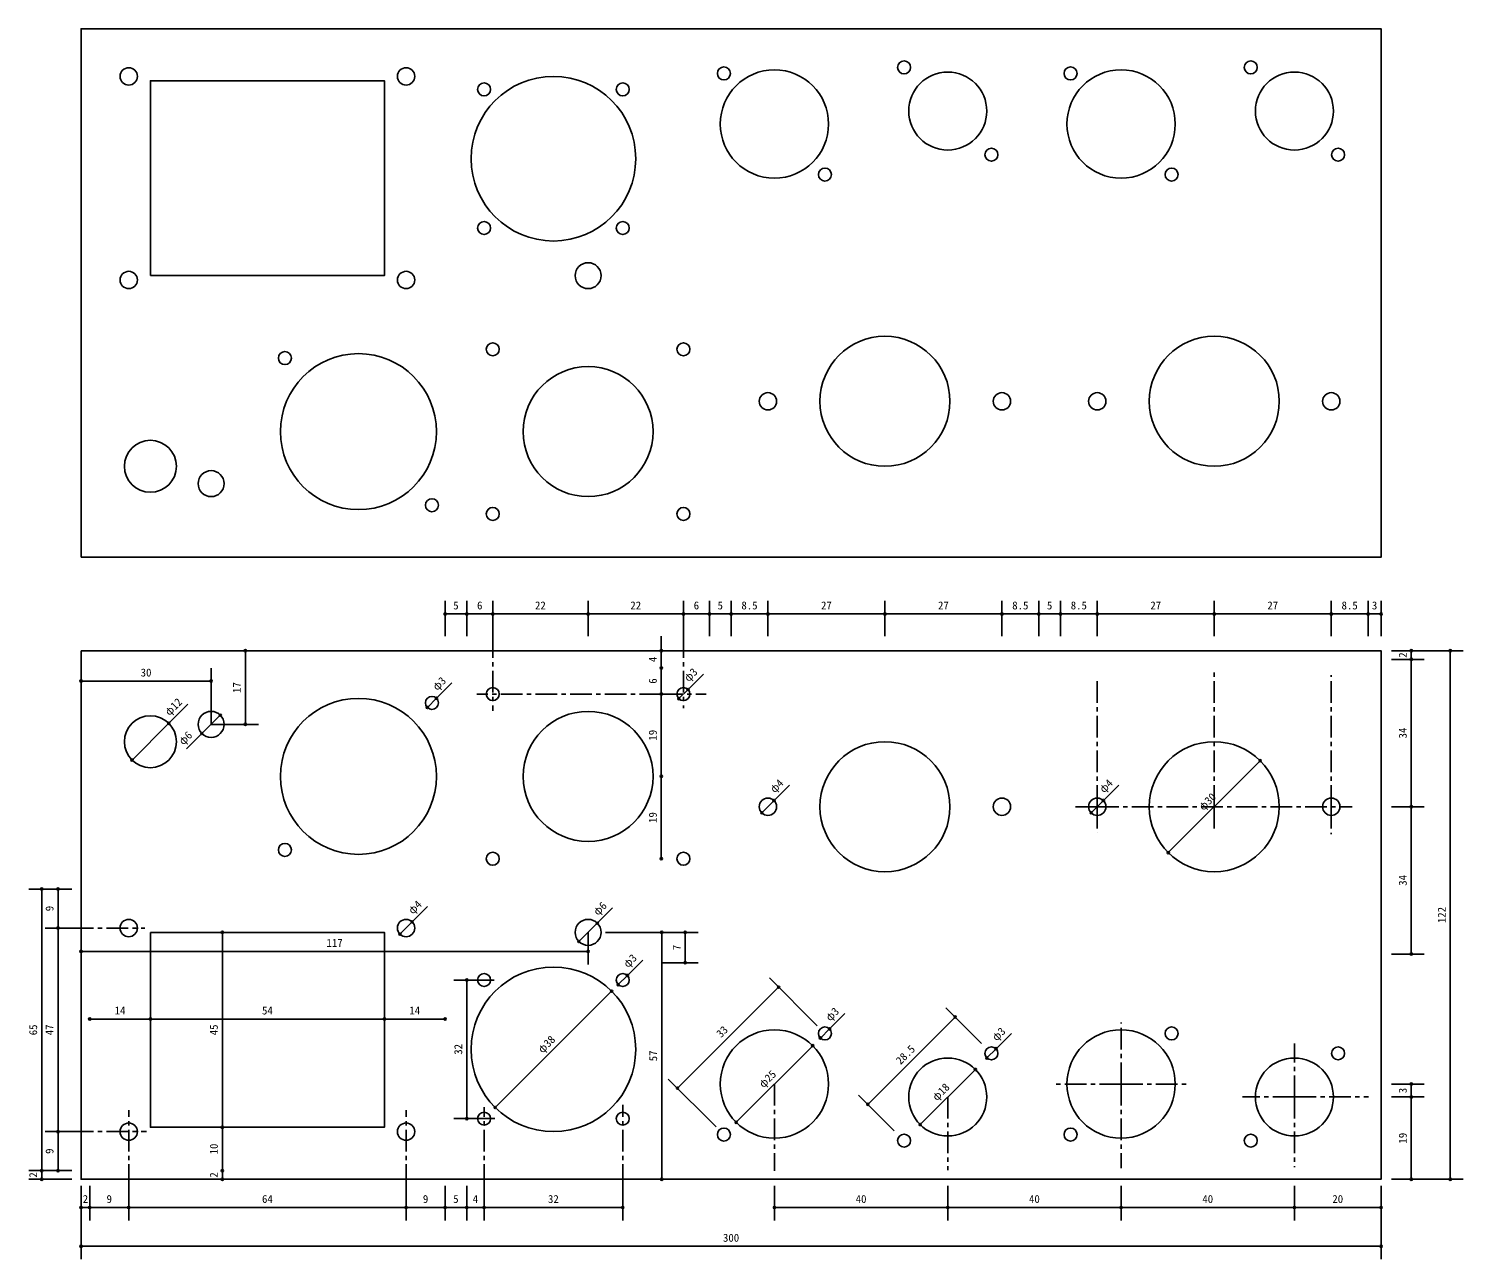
# Model space of a CAD drawing. Units: millimetres at full size, sheet at 1:1. Extents: x -202 to 129, y -145 to 139.
import ezdxf
from ezdxf.enums import TextEntityAlignment as Align

# ---------------------------------------------------------------- set-up
doc = ezdxf.new("R2010")
doc.units = ezdxf.units.MM
doc.header["$PDMODE"] = 32
doc.header["$PDSIZE"] = 0.5
doc.linetypes.add('CHAIN1', pattern=[8, 5, -1, 1, -1])
for name, color, linetype in [('1-1', 7, 'Continuous'), ('1-3', 4, 'Continuous'), ('1-4', 7, 'CHAIN1')]:
    doc.layers.add(name, color=color, linetype=linetype)
doc.styles.add('ＭＳ ゴシック', font='')
doc.styles.get('ＭＳ ゴシック').set_extended_font_data('MS Gothic')

msp = doc.modelspace()

# ---------------------------------------------------------------- linework, layer by layer
at = {"layer": '1-1'}
for points in [[(-190.083, 17.068), (109.917, 17.068), (109.917, 139.068), (-190.083, 139.068)], [(-174.083, 82.068), (-120.083, 82.068), (-120.083, 127.068), (-174.083, 127.068)], [(-190.083, -4.489), (109.917, -4.489), (109.917, -126.489), (-190.083, -126.489)], [(-174.083, -69.489), (-120.083, -69.489), (-120.083, -114.489), (-174.083, -114.489)]]:
    msp.add_lwpolyline(points, close=True, dxfattribs=at)
for centre, radius in [((-179.083, 128.068), 2), ((-115.083, 128.068), 2), ((-41.75, 128.735), 1.5), ((-30.083, 117.068), 12.5), ((-0.159, 130.144), 1.5), ((38.25, 128.735), 1.5), ((49.917, 117.068), 12.5), ((79.841, 130.144), 1.5), ((-81.083, 109.068), 19), ((-97.083, 125.068), 1.5), ((-65.083, 125.068), 1.5), ((9.917, 120.068), 9), ((89.917, 120.068), 9), ((19.993, 109.992), 1.5), ((99.993, 109.992), 1.5), ((-18.416, 105.401), 1.5), ((61.584, 105.401), 1.5), ((-97.083, 93.068), 1.5), ((-65.083, 93.068), 1.5), ((-179.083, 81.068), 2), ((-115.083, 81.068), 2), ((-73.083, 82.068), 3), ((-95.083, 65.068), 1.5), ((-51.083, 65.068), 1.5), ((-4.583, 53.068), 15), ((71.417, 53.068), 15), ((-143.054, 63.039), 1.5), ((-126.083, 46.068), 18), ((-73.083, 46.068), 15), ((-31.583, 53.068), 2), ((22.417, 53.068), 2), ((44.417, 53.068), 2), ((98.417, 53.068), 2), ((-174.083, 38.068), 6), ((-160.083, 34.068), 3), ((-109.113, 29.098), 1.5), ((-95.083, 27.068), 1.5), ((-51.083, 27.068), 1.5), ((-95.083, -14.489), 1.5), ((-51.083, -14.489), 1.5), ((-126.083, -33.489), 18), ((-109.113, -16.519), 1.5), ((-174.083, -25.489), 6), ((-160.083, -21.489), 3), ((-73.083, -33.489), 15), ((-4.583, -40.489), 15), ((71.417, -40.489), 15), ((-31.583, -40.489), 2), ((22.417, -40.489), 2), ((44.417, -40.489), 2), ((98.417, -40.489), 2), ((-143.054, -50.46), 1.5), ((-95.083, -52.489), 1.5), ((-51.083, -52.489), 1.5), ((-179.083, -68.489), 2), ((-115.083, -68.489), 2), ((-73.083, -69.489), 3), ((-81.083, -96.489), 19), ((-97.083, -80.489), 1.5), ((-65.083, -80.489), 1.5), ((-30.083, -104.489), 12.5), ((-18.416, -92.822), 1.5), ((49.917, -104.489), 12.5), ((61.584, -92.822), 1.5), ((19.993, -97.413), 1.5), ((99.993, -97.413), 1.5), ((9.917, -107.489), 9), ((89.917, -107.489), 9), ((-97.083, -112.489), 1.5), ((-65.083, -112.489), 1.5), ((-179.083, -115.489), 2), ((-115.083, -115.489), 2), ((-41.75, -116.156), 1.5), ((38.25, -116.156), 1.5), ((-0.159, -117.565), 1.5), ((79.841, -117.565), 1.5)]:
    msp.add_circle(centre, radius, dxfattribs=at)
at = {"layer": '1-3'}
for p, q in [((-106.083, 6.992), (-106.083, -1.17)), ((-101.083, 6.992), (-101.083, -1.17)), ((-95.083, 6.992), (-95.083, -1.17)), ((-73.083, 6.992), (-73.083, -1.17)), ((-51.083, 6.992), (-51.083, -1.17)), ((-45.083, 6.992), (-45.083, -1.17)), ((-40.083, 6.992), (-40.083, -1.17)), ((-40.083, 6.992), (-40.083, -1.17)), ((-31.583, 6.992), (-31.583, -1.17)), ((-4.583, 6.992), (-4.583, -1.17)), ((22.417, 6.992), (22.417, -1.17)), ((30.917, 6.992), (30.917, -1.17)), ((35.917, 6.992), (35.917, -1.17)), ((44.417, 6.992), (44.417, -1.17)), ((71.417, 6.992), (71.417, -1.17)), ((98.417, 6.992), (98.417, -1.17)), ((106.917, 6.992), (106.917, -1.17)), ((109.917, 6.992), (109.917, -1.17)), ((-101.083, 3.992), (-106.083, 3.992)), ((-95.083, 3.992), (-101.083, 3.992)), ((-73.083, 3.992), (-95.083, 3.992)), ((-51.083, 3.992), (-73.083, 3.992)), ((-45.083, 3.992), (-51.083, 3.992)), ((-40.083, 3.992), (-45.083, 3.992)), ((-31.583, 3.992), (-40.083, 3.992)), ((-4.583, 3.992), (-31.583, 3.992)), ((22.417, 3.992), (-4.583, 3.992)), ((30.917, 3.992), (22.417, 3.992)), ((35.917, 3.992), (30.917, 3.992)), ((44.417, 3.992), (35.917, 3.992)), ((71.417, 3.992), (44.417, 3.992)), ((98.417, 3.992), (71.417, 3.992)), ((106.917, 3.992), (98.417, 3.992)), ((109.917, 3.992), (106.917, 3.992)), ((-149.177, -4.489), (-160.083, -4.489)), ((-152.177, -21.489), (-152.177, -4.489)), ((-56.183, -4.489), (-56.183, -8.489)), ((119.882, -4.489), (112.316, -4.489)), ((119.882, -6.489), (112.316, -6.489)), ((116.882, -4.489), (116.882, -6.489)), ((128.889, -4.489), (116.882, -4.489)), ((116.882, -6.489), (116.882, -40.489)), ((125.889, -126.489), (125.889, -4.489)), ((-190.083, -8.494), (-190.083, -21.489)), ((-160.083, -8.494), (-160.083, -21.489)), ((-56.183, -8.489), (-56.183, -14.489)), ((-50.023, -13.429), (-46.487, -9.893)), ((-190.083, -11.494), (-160.083, -11.494)), ((-108.052, -15.458), (-104.516, -11.922)), ((-110.173, -17.579), (-108.052, -15.458)), ((-56.183, -14.489), (-56.183, -33.489)), ((-52.144, -15.55), (-50.023, -13.429)), ((-169.841, -21.247), (-165.421, -16.827)), ((-157.962, -19.368), (-162.205, -23.611)), ((-178.326, -29.732), (-169.841, -21.247)), ((-149.177, -21.489), (-160.083, -21.489)), ((-162.205, -23.611), (-165.74, -27.146)), ((82.023, -29.883), (60.81, -51.096)), ((-56.183, -33.489), (-56.183, -52.489)), ((-30.169, -39.075), (-26.633, -35.539)), ((45.831, -39.075), (49.367, -35.539)), ((-32.997, -41.903), (-30.169, -39.075)), ((43.003, -41.903), (45.831, -39.075)), ((119.882, -40.489), (112.316, -40.489)), ((116.882, -40.489), (116.882, -74.489)), ((-202.173, -59.489), (-192.225, -59.489)), ((-199.173, -124.489), (-199.173, -59.489)), ((-198.401, -59.489), (-192.225, -59.489)), ((-195.401, -68.489), (-195.401, -59.489)), ((-113.669, -67.075), (-110.133, -63.539)), ((-70.962, -67.368), (-67.426, -63.832)), ((-198.401, -68.489), (-192.225, -68.489)), ((-195.401, -115.489), (-195.401, -68.489)), ((-190.083, -76.891), (-190.083, -69.489)), ((-157.482, -114.489), (-157.482, -69.489)), ((-116.497, -69.903), (-113.669, -67.075)), ((-75.205, -71.611), (-70.962, -67.368)), ((-73.083, -76.891), (-73.083, -69.489)), ((-53.101, -69.489), (-69.083, -69.489)), ((-56.101, -69.489), (-56.101, -126.489)), ((-47.667, -69.489), (-56.101, -69.489)), ((-50.667, -69.489), (-50.667, -76.489)), ((-73.083, -73.891), (-190.083, -73.891)), ((-64.023, -79.429), (-60.487, -75.893)), ((119.882, -74.489), (112.316, -74.489)), ((-66.144, -81.55), (-64.023, -79.429)), ((-47.667, -76.489), (-56.101, -76.489)), ((-104.083, -80.489), (-99.426, -80.489)), ((-101.083, -112.489), (-101.083, -80.489)), ((-52.445, -105.462), (-29.111, -82.127)), ((-31.232, -80.006), (-20.201, -91.037)), ((-94.518, -109.924), (-67.648, -83.054)), ((-17.355, -91.761), (-13.82, -88.226)), ((-8.53, -109.194), (11.622, -89.042)), ((9.501, -86.921), (17.721, -95.141)), ((-188.083, -89.489), (-174.083, -89.489)), ((-174.083, -89.489), (-120.083, -89.489)), ((-120.083, -89.489), (-106.083, -89.489)), ((-19.477, -93.883), (-17.355, -91.761)), ((-21.244, -95.65), (-38.922, -113.328)), ((21.054, -96.352), (24.589, -92.817)), ((18.932, -98.474), (21.054, -96.352)), ((16.281, -101.125), (3.553, -113.853)), ((-54.567, -103.34), (-43.535, -114.372)), ((119.882, -104.489), (112.316, -104.489)), ((116.882, -107.489), (116.882, -104.489)), ((-10.652, -107.073), (-2.432, -115.293)), ((119.882, -107.489), (112.316, -107.489)), ((116.882, -126.489), (116.882, -107.489)), ((-104.083, -112.489), (-99.426, -112.489)), ((-198.401, -115.489), (-192.225, -115.489)), ((-195.401, -124.489), (-195.401, -115.489)), ((-157.482, -124.489), (-157.482, -114.489)), ((-202.173, -124.489), (-192.225, -124.489)), ((-199.173, -126.489), (-199.173, -124.489)), ((-198.401, -124.489), (-192.225, -124.489)), ((-157.482, -126.489), (-157.482, -124.489)), ((-202.173, -126.489), (-192.225, -126.489)), ((-190.083, -135.992), (-190.083, -128.029)), ((-188.083, -135.992), (-188.083, -128.029)), ((-179.083, -135.992), (-179.083, -128.029)), ((-115.083, -135.992), (-115.083, -128.029)), ((-106.083, -135.992), (-106.083, -128.029)), ((-106.083, -135.992), (-106.083, -128.029)), ((-101.083, -135.992), (-101.083, -128.029)), ((-97.083, -135.992), (-97.083, -128.029)), ((-53.101, -126.489), (-69.083, -126.489)), ((-65.083, -135.992), (-65.083, -128.029)), ((-30.083, -135.992), (-30.083, -128.029)), ((9.917, -135.992), (9.917, -128.029)), ((49.917, -135.992), (49.917, -128.029)), ((89.917, -135.992), (89.917, -128.029)), ((109.917, -135.992), (109.917, -128.029)), ((119.882, -126.489), (112.316, -126.489)), ((128.889, -126.489), (116.882, -126.489)), ((-190.083, -132.992), (-188.083, -132.992)), ((-190.083, -144.949), (-190.083, -132.992)), ((-188.083, -132.992), (-179.083, -132.992)), ((-179.083, -132.992), (-115.083, -132.992)), ((-115.083, -132.992), (-106.083, -132.992)), ((-106.083, -132.992), (-101.083, -132.992)), ((-101.083, -132.992), (-97.083, -132.992)), ((-97.083, -132.992), (-65.083, -132.992)), ((9.917, -132.992), (-30.083, -132.992)), ((49.917, -132.992), (9.917, -132.992)), ((89.917, -132.992), (49.917, -132.992)), ((109.917, -132.992), (89.917, -132.992)), ((109.917, -144.949), (109.917, -132.992)), ((-190.083, -141.949), (109.917, -141.949))]:
    msp.add_line(p, q, dxfattribs=at)
for p in [(-106.083, 3.992), (-101.083, 3.992), (-95.083, 3.992), (-73.083, 3.992), (-51.083, 3.992), (-45.083, 3.992), (-40.083, 3.992), (-31.583, 3.992), (-4.583, 3.992), (22.417, 3.992), (30.917, 3.992), (35.917, 3.992), (44.417, 3.992), (71.417, 3.992), (98.417, 3.992), (106.917, 3.992), (109.917, 3.992), (-152.177, -4.489), (-56.183, -4.489), (116.882, -4.489), (116.882, -6.489), (125.889, -4.489), (-56.183, -8.489), (-190.083, -11.494), (-160.083, -11.494), (-50.023, -13.429), (-108.052, -15.458), (-56.183, -14.489), (-52.144, -15.55), (-157.962, -19.368), (-110.173, -17.579), (-169.841, -21.247), (-152.177, -21.489), (-162.205, -23.611), (-178.326, -29.732), (82.023, -29.883), (-56.183, -33.489), (-30.169, -39.075), (45.831, -39.075), (-32.997, -41.903), (43.003, -41.903), (116.882, -40.489), (-56.183, -52.489), (60.81, -51.096), (-199.173, -59.489), (-195.401, -59.489), (-195.401, -68.489), (-157.482, -69.489), (-113.669, -67.075), (-70.962, -67.368), (-56.101, -69.489), (-50.667, -69.489), (-116.497, -69.903), (-75.205, -71.611), (-190.083, -73.891), (-73.083, -73.891), (116.882, -74.489), (-64.023, -79.429), (-50.667, -76.489), (-101.083, -80.489), (-66.144, -81.55), (-29.111, -82.127), (-67.648, -83.054), (-188.083, -89.489), (-174.083, -89.489), (-120.083, -89.489), (-106.083, -89.489), (11.622, -89.042), (-17.355, -91.761), (-21.244, -95.65), (-19.477, -93.883), (18.932, -98.474), (21.054, -96.352), (16.281, -101.125), (-52.445, -105.462), (116.882, -104.489), (-8.53, -109.194), (116.882, -107.489), (-101.083, -112.489), (-94.518, -109.924), (-195.401, -115.489), (-157.482, -114.489), (-38.922, -113.328), (3.553, -113.853), (-199.173, -124.489), (-195.401, -124.489), (-157.482, -124.489), (-199.173, -126.489), (-157.482, -126.489), (-56.101, -126.489), (116.882, -126.489), (125.889, -126.489), (-190.083, -132.992), (-188.083, -132.992), (-179.083, -132.992), (-115.083, -132.992), (-106.083, -132.992), (-101.083, -132.992), (-97.083, -132.992), (-65.083, -132.992), (-30.083, -132.992), (9.917, -132.992), (49.917, -132.992), (89.917, -132.992), (109.917, -132.992), (-190.083, -141.949), (109.917, -141.949)]:
    msp.add_point(p, dxfattribs=at)
at = {"layer": '1-4'}
for p, q in [((-95.083, -1.17), (-95.083, -18.375)), ((-56.183, -52.489), (-56.183, -1.17)), ((-51.083, -1.17), (-51.083, -17.734)), ((71.417, -40.489), (71.417, -8.489)), ((44.417, -40.489), (44.417, -10.752)), ((98.417, -40.489), (98.417, -10.17)), ((-56.183, -14.489), (-98.759, -14.489)), ((-56.183, -14.489), (-45.796, -14.489)), ((44.417, -40.489), (38.97, -40.489)), ((44.417, -40.489), (103.278, -40.489)), ((44.417, -40.489), (44.417, -46.544)), ((71.417, -40.489), (71.417, -45.962)), ((98.417, -40.489), (98.417, -46.835)), ((-192.225, -68.489), (-175.391, -68.489)), ((-99.426, -80.489), (-94.761, -80.489)), ((49.917, -104.489), (49.917, -90.257)), ((89.917, -107.489), (89.917, -95.111)), ((-30.083, -104.489), (-30.083, -124.521)), ((49.917, -104.489), (33.933, -104.489)), ((49.917, -104.489), (49.917, -123.95)), ((49.917, -104.489), (65.057, -104.489)), ((9.917, -107.489), (9.917, -124.379)), ((89.917, -107.489), (77.906, -107.489)), ((89.917, -107.489), (89.917, -123.665)), ((89.917, -107.489), (107.031, -107.489)), ((-179.083, -128.029), (-179.083, -110.509)), ((-115.083, -128.029), (-115.083, -110.509)), ((-99.426, -112.489), (-94.63, -112.489)), ((-97.083, -128.029), (-97.083, -109.853)), ((-65.083, -128.029), (-65.083, -109.329)), ((-192.225, -115.489), (-174.997, -115.489))]:
    msp.add_line(p, q, dxfattribs=at)

# ---------------------------------------------------------------- texts
at = {"layer": '1-3', "style": 'ＭＳ ゴシック'}
for s, p in [('5', (-104.208, 4.492)), ('6', (-98.708, 4.492)), ('22', (-85.333, 4.492)), ('22', (-63.333, 4.492)), ('6', (-48.708, 4.492)), ('5', (-43.208, 4.492)), ('8.5', (-37.708, 4.492)), ('27', (-19.333, 4.492)), ('27', (7.667, 4.492)), ('8.5', (24.792, 4.492)), ('5', (32.792, 4.492)), ('8.5', (38.292, 4.492)), ('27', (56.667, 4.492)), ('27', (83.667, 4.492)), ('8.5', (100.792, 4.492)), ('3', (107.792, 4.492)), ('30', (-176.333, -10.994)), ('117', (-133.458, -73.391)), ('14', (-182.333, -88.989)), ('54', (-148.333, -88.989)), ('14', (-114.333, -88.989)), ('2', (-189.708, -132.492)), ('9', (-184.208, -132.492)), ('64', (-148.333, -132.492)), ('9', (-111.208, -132.492)), ('5', (-104.208, -132.492)), ('4', (-99.708, -132.492)), ('32', (-82.333, -132.492)), ('40', (-11.333, -132.492)), ('40', (28.667, -132.492)), ('40', (68.667, -132.492)), ('20', (98.667, -132.492)), ('300', (-41.958, -141.449))]:
    msp.add_text(s, height=1.833, dxfattribs=at).set_placement(p, align=Align.BOTTOM_LEFT)
for s, rotation, p in [('4', 90, (-56.683, -7.114)), ('2', 90, (116.382, -6.114)), ('φ3', 45, (-49.492, -12.191)), ('17', 90, (-152.677, -14.239)), ('φ3', 45, (-107.522, -14.221)), ('6', 90, (-56.683, -12.114)), ('φ12', 45, (-169.31, -20.009)), ('φ6', 45, (-166.094, -26.792)), ('19', 90, (-56.683, -25.239)), ('34', 90, (116.382, -24.739)), ('φ4', 45, (-29.639, -37.838)), ('φ4', 45, (46.361, -37.838)), ('φ30', 45, (69.295, -41.903)), ('19', 90, (-56.683, -44.239)), ('34', 90, (116.382, -58.739)), ('φ4', 45, (-113.139, -65.838)), ('φ6', 45, (-70.432, -66.13)), ('9', 90, (-195.901, -64.614)), ('122', 90, (125.389, -67.364)), ('7', 90, (-51.167, -73.614)), ('φ3', 45, (-63.492, -78.191)), ('φ3', 45, (-16.825, -90.524)), ('65', 90, (-199.673, -93.239)), ('47', 90, (-195.901, -93.239)), ('45', 90, (-157.982, -93.239)), ('33', 45, (-42.016, -94.325)), ('φ3', 45, (21.584, -95.115)), ('32', 90, (-101.583, -97.739)), ('φ38', 45, (-83.205, -97.903)), ('28.5', 45, (-0.575, -100.532)), ('57', 90, (-56.601, -99.239)), ('φ25', 45, (-32.205, -105.903)), ('φ18', 45, (7.795, -108.903)), ('3', 90, (116.382, -106.614)), ('10', 90, (-157.982, -120.739)), ('19', 90, (116.382, -118.239)), ('9', 90, (-195.901, -120.614)), ('2', 90, (-199.673, -126.114)), ('2', 90, (-157.982, -126.114))]:
    msp.add_text(s, height=1.833, rotation=rotation, dxfattribs=at).set_placement(p, align=Align.BOTTOM_LEFT)

doc.saveas('drawing.dxf')
